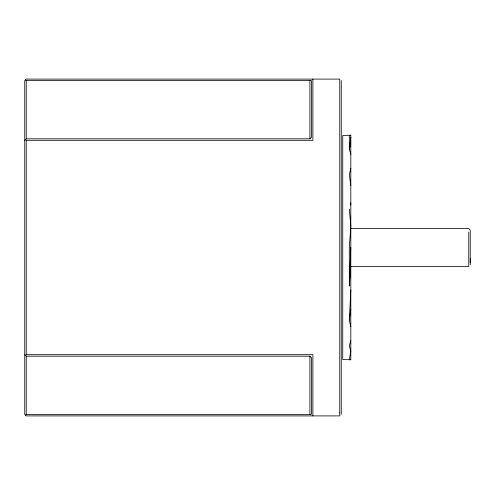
<?xml version="1.0" encoding="UTF-8"?>
<svg xmlns="http://www.w3.org/2000/svg" width="495" height="495" viewBox="0 0 495 495"><rect width="100%" height="100%" fill="white"/><g stroke="black" fill="none" stroke-linecap="round" stroke-linejoin="round"><path stroke-width="0.74" d="M24.75 140.308L26.241 138.81L309.907 138.81L309.907 80.586M312.889 79.095L312.889 140.308L26.241 140.308L25.499 139.559M470.25 262.585L470.25 258.662M350.707 267.405L349.321 285.9L350.813 247.5M350.813 326.644L349.321 320.339L350.813 289.971M350.813 137.4L349.321 149.1L350.813 154.31M349.321 320.339L350.813 309.53M350.813 168.35L349.321 174.648L350.813 185.464M350.813 143.847L349.321 149.1L349.321 135.475L350.813 135.228L350.813 359.772L342.75 359.525L342.75 149.063L342.75 135.469L350.813 135.228M350.813 340.684L349.321 345.894L350.813 351.153L349.321 359.519L350.813 359.772M25.499 415.163L26.241 414.414L311.398 414.414L311.398 357.681L309.907 356.19L26.241 356.19L25.499 355.441L26.241 354.692L26.241 140.308M309.907 138.81L311.398 137.319L311.398 80.586L26.241 80.586L25.499 79.837M350.813 228.542L468.759 228.542L470.25 230.286L470.25 264.714M350.813 266.459L468.759 266.459L468.759 232.056M26.241 354.692L312.889 354.692L312.889 415.905M24.75 354.692L25.499 355.441M349.321 209.088L350.813 226.067L349.321 247.5L349.321 285.9M350.701 202.746L350.813 205.029M341.259 80.586L341.259 414.414M309.907 356.19L309.907 414.414M26.241 80.586L26.241 138.81M26.241 356.19L26.241 414.414M339.768 412.756L339.768 415.905L26.241 415.905L24.75 414.414L24.75 80.586L26.241 79.095L339.768 79.095L339.768 412.756"/></g></svg>
